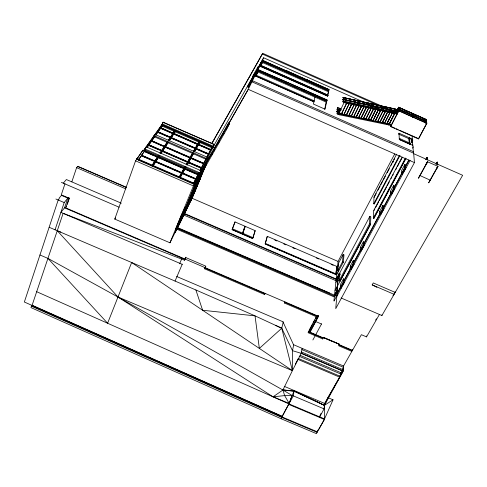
<?xml version="1.0" encoding="UTF-8"?>
<svg xmlns="http://www.w3.org/2000/svg" width="487" height="487" viewBox="0 0 487 487"><rect width="100%" height="100%" fill="white"/><g stroke="black" fill="none" stroke-linecap="round" stroke-linejoin="round"><path stroke-width="0.73" d="M382.24 122.237L384.56 123.266M386.873 123.905L392.37 113.033L386.873 123.905L384.56 122.724M382.745 210.737L383.805 208.716L383.342 208.43L380.335 214.621L383.525 208.686L383.531 207.535L390.787 194.045M383.805 208.759L383.342 208.558L383.354 205.581L382.892 205.38L379.726 211.279L379.683 214.158L380.615 214.651L382.033 212.015M383.038 111.152L377.559 121.963L375.227 120.934L380.353 110.786M341.119 297.989L381.905 315.533L381.936 314.888M383.336 106.361L383.318 109.721M360.8 250.902L363.844 245.235L363.728 243.823L382.873 208.229L382.892 205.38M383.415 109.989L383.525 106.44M382.234 122.937L387.719 112.016L382.234 122.937L379.909 121.908M375.209 121.476L380.688 110.482L375.209 121.476L372.878 120.283M383.044 110.622L377.571 121.421L379.903 122.292M372.853 120.983L378.326 109.971L372.853 120.983L370.516 119.79M405.933 158.275L373.839 218.389L405.939 158.421M373.846 218.225L373.389 218.024L373.596 210.701L402.104 157.167M400.034 155.316L374.223 204.096L373.791 203.755L373.979 197.058L396.631 154.178M370.485 120.49L375.952 109.453L370.485 120.49L368.148 119.297M335.038 290.575L370.546 224.227L370.808 216.806L369.834 216.38L339.987 272.47L339.202 280.603L340.054 281.157L370.455 224.355M339.256 344.699L352.46 350.342L361.378 334.679L366.534 336.894L366.571 335.902M368.105 119.997L373.572 108.93L368.105 119.997L365.767 118.798L367.527 119.577M339.202 280.603L369.554 223.795L369.834 216.38M371.1 107.286L371.35 103.737M370.911 107.201L371.161 103.652M363.661 245.156L363.819 241.96L363.369 241.765L360.343 247.396L360.167 250.464L361.074 250.945L360.623 250.659L363.673 244.998L364.124 245.284L362.766 247.846M353.976 264.137L353.532 263.851L350.549 269.512L353.708 264.045L353.617 262.639L363.217 244.803L363.369 241.765M31.765 305.726L282.016 416.927L317.341 431.829L324.464 419.496L324.421 405.33L343.152 371.191L343.536 366.023L351.858 351.401L352.521 349.337L352.46 350.342M363.667 107.11L358.554 117.452L360.922 118.499L366.364 107.517L361.257 117.696M365.14 119.078L363.375 118.298L365.731 119.339M366.078 107.633L360.964 117.951L363.339 118.84M351.005 269.658L350.11 269.177L350.348 266.024L353.3 260.527L353.751 260.715L353.525 263.966L350.549 269.494L350.999 269.707L353.647 264.751M340.906 287.811L343.81 282.417L343.743 280.999L353.081 263.656L353.3 260.527M301.794 349.55L343.438 367.308L342.264 369.377L342.16 370.674L301.173 353.203M343.341 368.604L340.985 372.738L340.882 374.04L299.158 356.271M319.454 417.377L324.056 408.885L324.61 403.431L339.628 377.139L339.707 376.104L343.25 369.901M356.088 117.489L361.531 106.306L356.088 117.489L353.708 116.442L358.493 106.702M361.244 106.58L356.137 116.947L358.523 117.836M252.449 80.726L413.536 151.731L414.443 162.591L335.744 308.655L337.059 293.442L343.189 282.052L343.475 278.838L343.919 279.027L343.627 282.338L344.072 282.576L342.781 284.974M357.921 104.395L358.316 100.839M340.723 287.78L343.633 282.247L344.072 282.533L342.781 284.932M357.732 104.309L358.128 100.76M343.305 262.353L344.005 254.78L343.171 254.415L338.562 263.157L337.795 270.662L338.635 271.022M340.157 281.017L340.297 279.538M337.795 270.662L342.477 261.823L343.171 254.415M336.706 291.95L338.234 276.653L339.39 273.073L338.976 274.029M334.161 295.95L337.004 290.648L337.917 280.841M338.435 276.287L338.215 276.872M337.004 290.648L337.4 289.984L336.858 295.475L334.076 301.057M353.653 116.983L359.083 105.929L356.685 104.869L351.273 115.93L353.672 116.825M338.617 271.192L338.782 269.518M394.695 153.965L338.063 261.428L333.948 300.814M318.833 429.242L324.519 418.936L333.029 399.809L328.019 397.684L324.421 405.33L294.026 391.189L282.91 390.026L118.018 297.027L47.921 258.378L39.952 254.987M336.834 266.426L335.829 274.504L265.153 243.981L267.15 236.737L267.32 236.365L336.834 266.426L335.847 274.333M350.634 116.052L348.844 115.261L351.23 116.314M281.206 418.79L282.113 416.324L32.118 305.233L31.442 306.183L30.961 307.601L281.206 418.79L316.532 433.68L317.408 431.208M346.306 115.449L351.736 104.169L346.306 115.449L343.932 114.232L346.324 115.291M310.621 331.416L308.326 331.854L308.198 332.731L322.723 338.94L323.508 337.418L339.463 344.242L338.666 345.758L351.858 351.401M348.765 115.967L346.391 114.749L348.765 115.967L354.183 104.857L352.375 104.06M322.723 338.94L322.826 338.051L308.326 331.854M318.34 316.672L318.461 315.716L310.189 331.233L310.049 332.207L323.301 337.875M308.198 332.731L316.769 315.984L318.029 315.558M343.81 114.914L341.43 113.696L343.81 114.914L349.216 103.761L347.401 102.958M345.539 102.532L344.333 101.996L346.732 103.22L341.332 114.396L338.952 113.179L341.332 114.396M343.895 97.637L343.134 101.107L345.484 102.118L397.343 113.483L397.222 109.946M396.966 114.049L345.125 102.867L342.86 101.673L345.819 102.319M343.195 101.101L343.7 97.552M310.243 331.848L310.414 330.63L318.145 316.136M397.13 110.129L398.591 107.219L426.308 119.522L426.825 123.388L418.485 138.923L390.665 126.614L391.098 125.427L339.372 114.804L337.095 113.8C339.938 104.133 334.399 115.845 339.342 114.074M337.406 113.514L337.765 109.94M337.321 113.696L337.954 110.025M69.038 197.643L67.833 198.112L61.453 195.372L59.012 198.288L59.311 198.672L58.197 199.999L24.35 302.013L282.107 416.379L293.302 395.864L294.136 390.519M340.924 108.82L337.631 107.365L337.205 109.149L337.424 108.692M291.53 397.191L291.743 395.852M339.926 110.799L337.278 109.624L337.631 107.365M337.278 109.624L337.497 109.137L340.815 110.604M282.016 416.927L288.919 403.887L36.671 291.695M324.695 109.374L326.156 102.081L327.075 99.969L304.746 90.089L304.259 91.239L326.6 101.113M329.133 89.62L307.601 80.081L329.133 89.62L327.593 94.928M176.684 276.494L283.257 321.889L281.766 328.238L292.395 370.644L282.91 390.026L273.055 396.832L118.018 297.027L57.259 230.741L60.79 232.086M260.929 65.526L328.019 95.221L260.953 65.471L260.545 66.439L327.599 96.116L328.719 90.497M316.653 316.842L284.408 303.017L284.585 302.177L316.769 315.984L315.363 318.626M314.906 97.108L313.421 104.066L324.987 109.173L327.075 99.969M264.611 294.532L264.818 293.704L204.893 268.008L204.583 268.794L264.611 294.532L265.159 293.418M342.477 261.823L343.323 262.189L336.687 274.692L265.196 243.817L267.32 236.365M304.746 90.089L327.027 100.206M306.956 81.104L307.419 80.002L286.283 70.639L285.814 71.741L306.956 81.104L307.419 80.002M304.558 90.01L282.637 80.312L304.558 90.01L304.071 91.154L282.15 81.457L282.637 80.312M328.676 90.722L307.2 80.97M245.18 226.339L242.514 234.028L252.674 238.417L253.021 237.662L255.176 230.661L245.18 226.339L242.465 234.18L252.625 238.569L255.176 230.661M64.996 183.709L61.295 194.837L69.032 198.16L65.745 207.894L318.535 316.307L310.049 332.207M55.049 229.797L64.199 202.574L67.833 198.112L64.558 207.821L60.905 212.369L182.187 264.331M71.832 181.852L76.611 167.644L77.768 166.298L126.498 187.331M234.996 221.926L232.165 229.554L242.337 233.943L242.678 233.188L245.004 226.254L234.996 221.926L232.11 229.7L242.282 234.095L245.004 226.254M31.637 306.652L63.14 213.318L184.591 260.222L184.938 259.449L64.558 207.821L65.757 207.359M67.309 204.303L69.373 198.215L68.764 198.964M191.47 199.439L169.957 242.794L114.768 219.089L135.563 160.85L139.398 155.444M177.621 227.423L177.414 228.007L329.486 293.01M136.342 159.748L142.886 150.227L143.592 150.532L144.572 149.15L145.503 149.558L144.426 151.378L153.411 155.28M136.603 159.383L136.932 158.494L194.581 183.489L194.216 184.366M333.029 399.809L324.421 405.33L294.093 390.781L289.175 403.419L273.055 396.832L284.651 395.602L292.31 395.596L282.91 390.026L284.651 395.602L289.175 403.419M138.29 160.113L141.333 155.779L154.641 161.556L151.767 165.957L138.29 160.113L145.503 149.558M142.886 150.227L139.793 154.878M141.333 155.779L141.626 155.164L154.927 160.935M151.433 159.931L141.461 155.603L141.626 155.164M144.341 149.759L146.118 146.837L201.07 170.718L199.853 173.67M141.461 155.603L144.59 150.946L157.727 156.65M146.118 146.837L154.915 134.394L207.821 157.441L207.48 158.269M147.104 147.567L148.906 144.803L161.806 150.41L160.095 153.21M158.926 149.661L148.742 145.236L151.78 140.755L164.521 146.295M154.823 134.649L161.532 125.147L162.402 125.53L155.718 135.039L154.915 134.394M153.922 135.916L154.823 136.305L154.604 136.896L151.652 141.096L162.378 145.759M286.283 70.639L307.358 80.215M155.877 135.076L158.068 131.764L170.462 137.164M160.783 127.131L161.836 124.605L213.136 146.989L212.636 148.115L199.676 142.46L198.453 144.663L209.276 149.387M168.24 136.683L157.916 132.184L160.862 127.789L173.104 133.128M161.678 125.013L163.139 122.194L214.28 144.517L213.44 146.532M162.36 124.24L163.139 122.194M172.264 133.243L160.71 128.203L162.402 125.53M260.533 71.638L258.469 70.725L255.937 75.96L254.975 75.534L254.336 76.471L257.434 70.487L281.772 81.292L280.482 80.458M259.181 66.78L261.988 61.143L285.528 71.37M282.259 80.148L258.761 70.012L282.259 80.148L281.772 81.292M263.266 60.686L285.845 70.688L263.266 60.686L260.855 65.903M151.767 165.957L158.598 155.243L159.535 155.651L158.5 157.49L180.561 167.071M152.729 166.377L155.59 161.97L181.432 173.183L178.893 177.718L152.729 166.377L159.535 155.651M155.59 161.97L155.877 161.349L181.712 172.562M178.041 171.479L155.706 161.787L155.877 161.349M155.146 160.789L157.611 156.826L144.59 150.946M158.598 155.243L158.366 155.852L145.278 150.166M155.706 161.787L158.665 157.058L184.183 168.137M186.241 164.576L187.775 161.708L162.725 150.812L161.02 153.612M186.217 161.526L162.561 151.244L162.725 150.812M161.641 150.842L164.411 146.465L151.78 140.755M162.561 151.244L165.458 146.605L190.198 157.374M188.658 157.198L165.3 147.031L165.458 146.605M164.387 146.636L167.4 141.784L168.301 142.174L165.3 147.031M171.083 138.125L171.351 137.553L195.415 148.042L195.159 148.614L171.083 138.125L169.275 140.913M192.499 147.257L171.187 137.967L171.351 137.553M173.293 133.006L174.559 130.833L175.43 131.21L174.163 133.389M171.187 137.967L173.975 133.511L197.746 143.878M205.088 267.655L205.429 266.779L205.867 266.967M47.921 258.378L107.603 323.24L131.654 262.523L292.395 370.644L301.216 353.318L302.159 348.375M178.893 177.718L184.957 166.7L185.888 167.102L184.944 168.977L195.951 173.756M185.888 167.102L179.849 178.139L193.26 183.952L195.896 178.717L182.655 172.97L180.214 177.487M181.87 172.386L184.08 168.319L158.665 157.058M184.007 168.569L184.957 166.7M192.231 177.639L182.479 173.402L185.115 168.545L198.191 174.224L195.713 179.149M187.605 162.128L190.107 157.544L165.355 146.776M187.166 164.977L188.597 162.281L201.533 167.686L188.694 162.104M190.027 157.794L192.724 152.808L193.619 153.198L191.288 157.557M188.853 161.934L191.014 157.94L203.694 163.455L201.667 167.504M194.441 151.877L196.298 148.425L208.637 153.801L208.466 154.215M197.886 143.732L199.043 141.516L199.907 141.894L199.676 142.46M198.361 144.822L198.526 144.414L210.719 149.734L210.548 150.136L198.361 144.822L196.133 148.839L207.097 153.618M198.453 144.663L198.617 144.255L210.798 149.57M193.26 183.952L198.921 172.763L199.853 173.165M181.219 215.504L175.685 228.908L176.154 229.109L180.513 220.337L185.967 207.145L185.504 206.945L181.219 215.504L181.688 215.704L185.967 207.145M206.038 164.521L191.001 200.571M169.957 242.794L193.424 185.931L214.396 144.651L252.82 76.861M198.014 174.65L198.921 172.763M176.154 229.109L181.688 215.704M200.09 170.596L201.441 167.869M182.637 213.89L185.504 206.945M175.113 232.67L175.844 230.911M176.41 229.87L196.992 180.087M199.603 173.768L201.07 170.718M196.961 180.665L176.878 229.219L334.064 296.881L337.321 290.812M207.03 159.042L206.141 158.652L203.615 163.705M183.453 213.324L183.903 213.519L189.297 200.486L193.266 192.548L192.815 192.353L188.84 200.291L189.297 200.486M190.861 197.083L192.815 192.353M184.993 212.539L183.83 215.059L336.03 280.731L338.824 275.545M184.47 213.507L200.705 174.316M207.821 157.441L206.792 159.62L193.382 153.782M193.266 192.548L187.945 205.38L183.903 213.519M212.874 147.549L212.009 147.171L206.89 157.295M185.218 211.997L201.119 173.622M190.66 198.854L191.099 199.043L196.352 186.369L200.041 178.985L199.615 178.802L195.914 186.18L196.352 186.369M197.314 184.348L199.615 178.802M190.527 201.411L204.497 167.729M191.099 199.043L194.861 191.47L200.041 178.985M175.18 232.512L192.134 198.282L206.013 164.856L205.27 166.158M260.953 65.471L260.545 66.439M257.434 70.487L253.94 76.66M263.364 60.485L260.63 66.244L259.705 65.83L253.672 76.502M257.897 68.387L261.994 61.143M255.839 76.167L256.265 75.168L255.839 76.167L313.963 101.844M256.418 75.095L258.865 69.799M179.593 263.814L181.651 258.956M184.883 212.764L184.39 213.921L336.164 279.422M175.052 281.066L182.272 264.137M184.591 260.222L185.9 257.197M319.515 416.823L320.957 413.439M285.449 71.577L285.924 70.481M282.15 81.457L282.551 80.538M185.084 259.072L185.462 258.22M204.583 268.794L205.764 266.133L185.736 257.544M307.139 81.183L307.601 80.081M327.599 96.116L328.019 95.221L327.617 96L259.577 65.873L259.09 66.725M340.76 110.786L336.967 109.91L340.748 110.506M397.124 110.068L397.447 113.581L397.307 110.147L394.823 109.125L342.903 97.516L394.811 108.851L397.404 110.032M339.762 112.363L336.687 111.639L339.749 112.083M398.859 109.118L397.374 111.992L394.884 110.951L342.635 99.342L394.872 110.677L397.465 111.815L394.975 110.768L342.726 99.159M337.095 113.8L337.485 112.868L342.653 113.952M342.836 101.856L343.219 100.919L394.293 112.132L397.544 113.404L397.392 109.983L394.811 108.838L395.121 112.57M338.928 113.337L344.333 101.996M339.372 114.804L339.725 114.061L391.463 124.721M345.125 102.867L345.484 102.118M341.728 113.197L346.799 102.69M343.907 114.39L349.307 103.256M346.373 114.908L351.772 103.792M254.427 76.514L253.49 76.045L247.457 86.692L248.364 87.222L257.306 70.524L326.588 101.174M379.702 109.21L263.637 57.776L248.248 89.334L193.424 185.931L135.563 160.85M348.826 115.419L354.238 104.334L356.654 105.241L351.212 116.472M184.226 214.091L177.609 227.618L335.403 295.566M253.362 77.037L252.461 76.581M253.66 76.429L257.185 69.647M253.49 76.045L254.372 76.629M259.181 66.774L258.256 66.366L259.133 66.877L261.951 61.234M248.364 87.222L250.988 81.871M226.485 129.682L229.596 123.394L228.677 122.87L199.889 173.555L196.31 180.604L197.217 181.115L226.485 129.682L225.554 129.146L228.677 122.87M358.511 117.994L363.947 106.988L362.754 106.458M363.363 118.457L368.482 108.157M363.326 118.998L368.775 108.041L367.588 107.517M365.755 118.956L371.197 108.035M365.719 119.498L371.173 108.564L369.396 107.779M262.718 53.32L211.888 143.397L262.718 53.32L397.514 113.087M368.135 119.449L373.59 108.558M370.51 119.948L375.964 109.076M197.217 181.115L200.133 175.338M372.872 120.441L373.553 119.084M374.235 117.732L378.332 109.593M284.408 303.017L284.974 301.91M214.28 144.517L163.035 122.34M136.677 158.853L194.38 183.879L194.581 183.489M213.136 146.989L212.971 147.305L161.629 124.903L161.836 124.605M380.597 120.563L383.33 115.175M384.018 113.83L385.387 111.133M380.25 121.622L385.387 111.511L379.903 122.45M382.24 122.395L386.69 113.66M206.141 158.652L200.041 170.572L200.967 170.974M212.009 147.171L206.829 157.301L207.718 157.691M384.56 122.882L390.044 112.15L392.37 113.185M384.56 123.424L390.05 112.68L387.719 111.645M389.612 118.012L386.867 123.363L389.18 124.228M391.329 114.664L392.017 113.325M394.884 110.951L342.635 99.342M394.939 112.485L394.811 108.838M389.856 122.523L394.665 113.179L396.984 114.208M389.521 123.558L394.683 113.69L393.52 113.173M388.815 125.092L395.048 112.972M397.301 110.22L398.774 107.365M397.203 111.955L398.67 109.039L426.563 121.409L425.735 123.028M397.38 112.053L398.859 109.179M390.665 126.614L398.932 110.713L398.774 107.304L397.301 110.165L394.72 109.021L342.903 97.516M411.832 139.964L412.306 139.081L399.03 133.207L398.567 134.095L409.037 138.728L409.397 143.628M399.303 139.55L399.772 138.582L410.468 143.373L409.987 144.268L399.303 139.55L399.03 133.207M293.685 344.759L292.492 350.683L292.395 370.644L118.018 297.027M374.424 196.894L376.195 193.54M377.967 190.18L380.097 186.15M380.81 184.81L382.581 181.45M383.293 180.105L385.418 176.075M387.195 172.721L389.326 168.691M391.098 165.33L391.81 163.991M392.516 162.646L393.228 161.3M393.934 159.961L394.653 158.884M338.745 264.721L337.467 267.138L336.645 266.785M392.522 162.92L393.234 161.574M337.497 109.137L337.29 109.532L339.938 110.701M373.791 203.755L399.237 155.785M409.037 138.728L409.518 137.845M412.306 139.081L412.124 135.575M309.032 330.527L312.197 324.579M312.897 323.258L314.657 319.953M374.053 210.487L374.765 209.16M375.471 207.827L378.667 201.831M379.379 200.498L382.569 194.502M383.281 193.169L386.477 187.172M387.183 185.839L389.314 181.84M391.091 178.51L391.804 177.177M392.51 175.844L393.222 174.51M395.925 169.427L396.631 168.106M397.337 166.779L399.103 163.468M399.809 162.147L401.927 158.172M335.896 282.326L340.261 274.138M338.039 278.619L338.24 278.247M338.033 278.71L338.228 278.339M411.673 142.021L412.733 140.037L411.807 139.623L412.063 142.776M337.838 280.615L338.039 280.244M411.698 142.289L412.733 140.037M337.795 281.06L338.331 276.653L338.757 276.835M295.384 364.039L297.886 359.369L339.628 377.139M373.389 218.024L405.458 158.068M424.603 122.371L426.125 119.443L426.594 122.986L426.04 119.68M424.877 122.2L426.308 119.522M424.786 122.45L426.32 119.589L398.591 107.28M425.547 122.882L426.375 121.33M425.553 122.949L426.387 121.391M425.869 122.7L426.563 121.409L398.676 109.1M412.592 148.176L413.305 146.843M336.821 290.794L337.028 290.416M343.475 278.838L340.59 284.207L340.291 287.446L341.168 287.927M393.697 185.243L393.758 187.982L394.701 188.475L391.432 194.599L390.489 194.063L390.446 191.294L393.697 185.243L394.166 185.45L394.233 188.353L391.146 194.52L394.421 188.439L394.397 187.331L402.189 172.836M402.524 173.987L402.049 173.78L405.403 167.54L405.251 164.807L404.776 164.594L401.446 170.797L401.562 173.457L402.524 173.95M353.093 261.945L353.751 260.715M339.001 273.816L336.213 278.99L184.579 213.543M383.531 207.535L393.758 187.982M394.397 187.331L404.922 167.211L404.776 164.594M402.238 173.908L405.598 167.668L405.342 166.408L408.818 159.943M337.223 293.655L340.328 287.884M343.913 281.212L350.476 269.007M353.787 262.846L360.514 250.342M363.905 244.03L379.988 214.116M405.537 166.603L409.019 160.138M394.233 188.189L390.958 194.27L391.432 194.599M402.043 173.664L405.397 167.425L405.884 167.747L405.403 167.54L405.251 164.801M343.621 282.387L340.723 287.732L341.168 287.975M360.617 250.823L363.667 245.131L364.124 245.326M312.879 339.963L321.597 323.837M361.415 250.361L362.091 249.058M403.193 172.702L405.884 167.711M336.967 296.206L410.103 160.393M334.563 295.201L337.4 289.984M290.441 399.188L291.171 397.861M289.503 401.866L290.228 400.539M427.093 159.876L426.947 157.654L427.288 159.961M418.376 178.126L427.44 161.733L438.002 166.39L428.779 182.832M193.619 153.198L187.087 164.947L186.162 164.545L192.724 152.808M194.362 151.871L199.907 141.894M437.101 162.36L437.387 162.268L437.405 164.423M193.552 151.487L197.491 144.444L173.719 134.077M376.895 287.312L372.202 284.871L373.273 282.941L395.213 292.419L395.201 291.853L393.003 295.676M193.467 151.481L199.043 141.516M252.436 76.636L258.28 66.311M253.569 75.546L255.06 72.916M258.043 67.65L263.637 57.776M254.336 76.471L254.975 75.534M194.38 183.879L248.248 89.334L414.443 162.591M201.904 172.081L203.024 170.109M203.773 168.794L204.522 167.473M211.632 154.976L212.381 153.661M213.501 151.688L214.25 150.367M217.993 143.793L219.113 141.814M223.235 134.582L223.983 133.261M226.224 129.317L229.596 123.394M425.821 159.639L426.941 157.581L427.184 159.608M426.015 159.718L427.129 157.666M399.772 138.582L399.297 139.41L412.83 145.388M425.936 164.363L427.44 161.733M426.131 164.448L427.629 161.818L418.564 178.212M328.019 397.684L343.152 371.191L301.216 353.318L292.492 350.683L281.766 328.238L275.405 325.292M375.654 320.093L376.414 318.772M366.534 336.894L379.428 314.468M381.905 315.533L462.65 175.29L413.7 153.703M436.048 164.082L437.381 162.195L437.795 165.02M436.06 164.156L437.198 162.183M436.236 164.162L437.381 162.195M436.632 163.583L437.387 162.268M317.402 431.269L318.516 429.327M436.291 168.928L437.807 166.304L428.59 182.747M436.48 169.013L438.002 166.39M409.975 144.128L410.468 143.373M160.893 153.563L168.301 142.174M169.141 140.883L175.43 131.21M173.975 133.511L197.655 144.036M159.967 153.155L167.4 141.784M168.246 140.493L174.559 130.833M168.38 140.524L170.2 137.742L157.806 132.336M170.669 137.024L172.946 133.541M114.768 219.089L115.516 217.945M146.952 147.5L154.823 136.305M148.906 144.803L161.696 150.58M160.862 127.789L173.001 133.286L172.842 133.694L160.6 128.355M143.488 150.97L145.796 147.701M146.557 146.624L161.313 125.725M66.013 207.097L66.622 206.33M63.255 183.173L66.384 179.539L121.306 203.189M294.093 390.781L282.91 390.026L294.051 391.055L324.421 405.33M336.876 111.553L339.847 112.18M336.687 111.639L339.664 112.266M365.542 118.743L367.758 119.205M337.217 113.428L339.433 113.891M337.156 109.825L340.845 110.604L337.497 109.167M336.967 109.91L340.656 110.689M343.091 97.43L394.72 109.021M293.302 395.864L324.056 408.885M288.919 403.887L324.519 418.936M288.834 404.435L324.464 419.496M317.274 432.395L281.918 417.481L31.442 306.183M284.262 386.337L324.61 403.431M49.15 227.271L195.896 289.978L255.024 315.856L281.766 328.238L259.346 348.412L255.024 315.856L202.622 310.262L195.896 289.978M343.536 366.023L293.515 344.693L283.014 321.962M301.368 351.943L342.264 369.377M300.053 355.297L340.985 372.738M298.044 358.365L339.707 376.104M55.914 199.019L64.199 202.574M316.002 321.67L321.469 324.007M323.465 337.491L331.27 340.93L323.453 337.588M338.745 344.863L351.912 350.494M340.407 286.192L340.851 286.386M337.034 295.554L334.466 296.133L177.207 228.427M61.405 182.375L119.078 207.194M194.435 191.288L194.861 191.47M353.166 262.438L353.617 262.639M353.081 263.656L353.532 263.851M353.708 264.045L353.976 264.179M350.348 266.024L350.798 266.219M192.134 198.282L338.063 261.428M274.79 240.042L276.878 240.943M283.83 243.944L285.912 244.845M292.864 247.853L294.945 248.754M316.489 258.067L318.577 258.968M331.087 264.38L333.169 265.281M372.202 284.871L394.111 294.331M232.506 228.793L242.678 233.188M242.861 233.273L253.021 237.662M265.372 243.445L336.042 273.968M343.298 280.81L343.743 280.999M77.622 166.463L126.376 187.513M343.189 282.052L343.633 282.247M76.611 167.644L125.908 188.919M191.105 157.77L203.785 163.285M190.934 158.19L200.942 162.542M151.536 141.26L164.277 146.8M165.19 147.196L189.936 157.965M190.843 158.36L203.523 163.875M162.615 150.982L187.678 161.879M188.524 162.53L198.659 166.938M148.626 145.4L187.507 162.305M188.426 162.707L201.265 168.289M363.272 243.622L363.728 243.823M144.669 148.888L199.956 172.909M159.304 156.26L184.719 167.297M185.65 167.705L198.672 173.36M363.217 244.803L363.673 244.998M185.011 168.727L198.093 174.407M144.304 151.554L157.447 157.258M158.385 157.666L183.903 168.752M184.841 169.159L198.854 175.241M360.343 247.396L360.794 247.597M360.234 249.277L360.69 249.472M141.498 155.341L154.811 161.118M155.761 161.532L181.602 172.745M182.552 173.159L195.798 178.906M182.375 173.591L195.616 179.338M136.835 158.762L138.521 159.493M152.005 165.337L152.967 165.757M179.137 177.104L180.099 177.524M193.516 183.337L194.471 183.751M382.879 207.127L383.348 207.328M382.873 208.229L383.342 208.43M383.525 208.686L380.146 214.536L380.615 214.688M379.726 211.279L380.183 211.486M379.702 213.044L380.164 213.251M162.415 123.978L213.531 146.289M162.183 126.103L174.34 131.405M175.204 131.782L198.812 142.082M173.816 133.919L196.9 143.988M369.554 223.795L370.546 224.227M157.965 131.922L170.359 137.322M171.247 137.711L195.324 148.206M196.206 148.59L208.552 153.965L208.381 154.379L196.042 148.998M154.02 135.66L207.133 158.792M153.703 136.506L167.175 142.368M168.07 142.764L192.487 153.393M393.733 186.923L394.202 187.13M394.707 188.512L394.421 188.439M390.446 191.294L390.915 191.501M373.979 197.058L374.412 197.247M404.861 166.201L405.342 166.408M404.922 167.211L405.397 167.425M419.873 175.497L430.301 180.202M390.471 192.992L390.939 193.199M386.556 111.651L387.725 112.174M383.628 110.884L385.387 111.663M378.923 109.855L380.688 110.64M376.554 109.338L378.32 110.123M374.174 108.82L375.946 109.605M371.794 108.297L373.566 109.088M269.816 64.412L271.186 65.014M278.016 68.04L280.062 68.953M282.113 69.86L283.483 70.463M290.66 73.647L292.023 74.249M299.523 77.567L300.881 78.17M312.057 83.119L314.139 84.044M316.221 84.963L317.609 85.578M320.385 86.808L321.773 87.423M261.951 61.234L328.664 90.777M365.177 106.988L366.364 107.517M262.481 62.537L328.25 91.659M360.325 105.929L361.518 106.458M349.909 103.524L351.717 104.321M389.746 123.954L390.897 124.465M389.174 123.862L391.475 124.879M387.445 123.461L388.602 123.972M382.819 122.493L383.981 123.01M394.774 128.111L390.665 126.297L398.743 110.628L426.782 123.065L418.485 138.923M396.144 128.72L398.202 129.633M399.577 130.242L411.338 135.441M412.672 136.031L417.809 138.308M380.493 122.012L381.656 122.523M378.156 121.525L379.324 122.036M375.818 121.032L376.981 121.549M371.1 120.045L372.275 120.563M263.972 73.16L265.348 73.768M272.227 76.812L273.603 77.421M284.968 82.443L286.338 83.052M293.186 86.077L294.556 86.686M301.404 89.711L302.768 90.314M310.414 93.699L311.765 94.295M318.528 97.284L319.88 97.887M322.589 99.08L323.94 99.677M368.732 119.552L369.907 120.07M411.825 139.891L412.757 140.305M257.946 71.924L326.156 102.081M361.567 118.055L362.748 118.578M337.418 107.822L341.363 109.563M359.163 117.556L360.343 118.079M356.746 117.05L357.933 117.574M354.323 116.545L355.51 117.069M351.888 116.034L353.075 116.563M256.241 75.223L314.389 100.919M313.987 101.722L254.841 75.576M337.454 113.057L339.725 114.061M251.919 81.81L413.658 153.198M398.5 107.463L426.222 119.765M398.579 109.216L426.466 121.586M398.585 109.277L426.472 121.653M426.825 123.388L398.652 110.811L398.494 107.402L426.216 119.699L426.685 123.241M394.78 110.841L397.386 111.98M262.359 54.039L393.466 112.162M247.481 86.637L248.419 87.106M437.186 162.11L437.594 164.509M426.941 157.581L427.19 159.693M413.232 117.057L412.921 113.641L413.14 117.233M412.726 144.207L413.335 151.536M412.483 145.223L412.02 139.611L409.238 138.381L409.597 143.275M409.506 137.839L409.987 144.268M409.05 138.734L409.409 143.635M401.994 172.635L402.049 173.822M398.683 107.542L398.835 110.89M398.591 107.219L398.756 110.939M339.427 344.315L331.623 340.979L339.427 344.315M412.739 113.562L412.952 117.154L412.739 113.562"/></g></svg>
